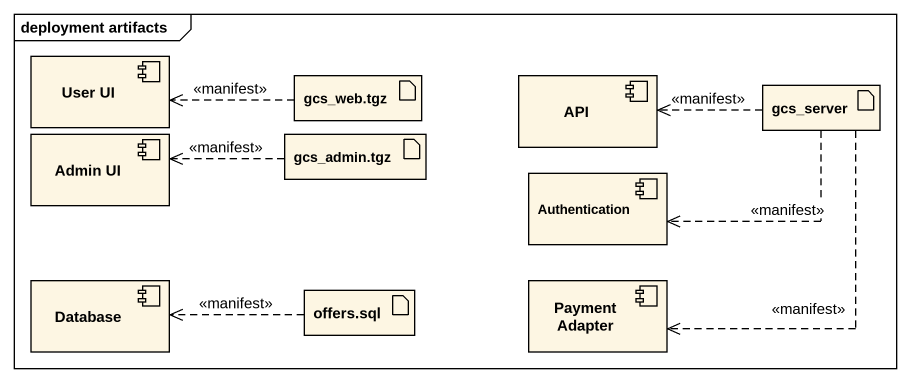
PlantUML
@startuml
mainframe deployment artifacts
component "User UI" as User_UI
artifact "gcs_web.tgz" as gcs_web_tgz
component API
artifact gcs_server
component "Admin UI" as Admin_UI
artifact "gcs_admin.tgz" as gcs_admin_tgz
component Authentication
component "Database" as Database_
artifact "offers.sql" as offers_sql
component "Payment Adapter" as Payment_Adapter
gcs_web_tgz .left.> User_UI : <<manifest>>
gcs_server .left.> API : <<manifest>>
gcs_server .left.> Authentication : <<manifest>>
gcs_server ..> Payment_Adapter : <<manifest>>
gcs_admin_tgz .left.> Admin_UI : <<manifest>>
offers_sql .left.> Database_ : <<manifest>>
@enduml
